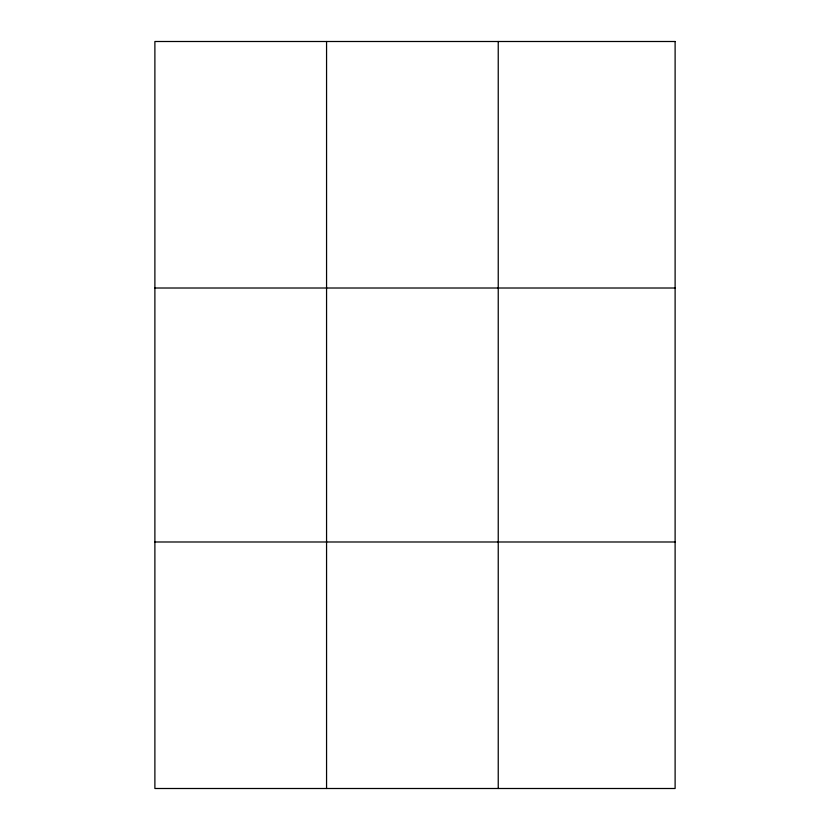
<?xml version="1.0" encoding="UTF-8"?>
<svg xmlns="http://www.w3.org/2000/svg" width="830" height="830" viewBox="0 0 830 830"><rect width="100%" height="100%" fill="white"/><g stroke="black" fill="none" stroke-linecap="round" stroke-linejoin="round"><path stroke-width="1.25" d="M326.564 788.5L326.564 41.5M498.239 788.5L498.239 41.5M154.888 288.01L675.112 288.01M154.888 541.99L675.112 541.99M675.112 41.5L675.112 788.5L154.888 788.5L154.888 41.5L675.112 41.5"/></g></svg>
